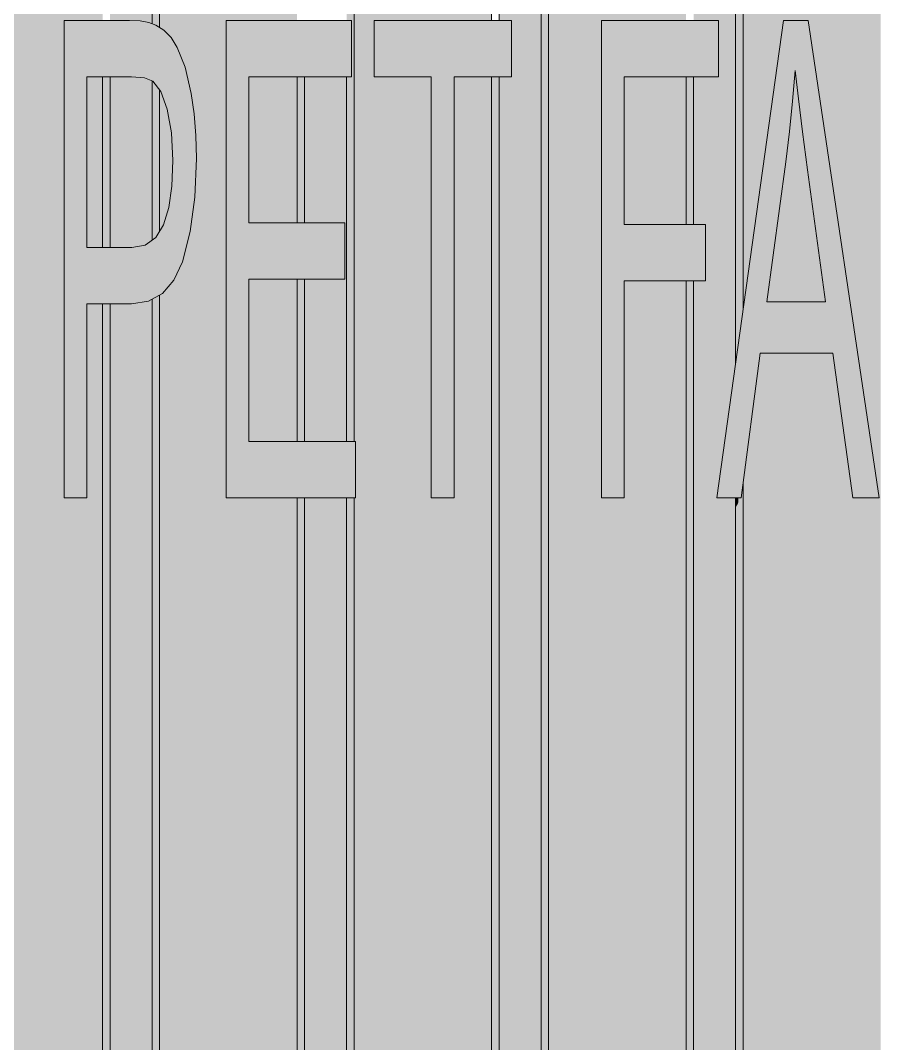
# Model space of a CAD drawing. Header units: millimetres. Extents: x 365175 to 2667127, y -330297 to -162108.
# Drawn here: x 1658614 to 1660382, y -321758 to -319654 of the extents above; entities that cross this region are included whole.
import ezdxf

# ---------------------------------------------------------------- set-up
doc = ezdxf.new("R2010")
doc.units = ezdxf.units.MM
doc.header["$MEASUREMENT"] = 0

# ---------------------------------------------------------------- blocks, each defined once
blk = doc.blocks.new('Élément de coupe_58_1', base_point=(1275690.6, -327096.8))
at = {"linetype": 'Continuous', "lineweight": 0, "true_color": 0x000000}
for points in [[(1658782.3, -318977.5), (1658499.7, -318977.5), (1658499.7, -322096.8), (1658782.3, -322096.8), (1658782.3, -320236.7), (1658750.2, -320236.7), (1658750.2, -320635.8), (1658703.2, -320635.8), (1658703.2, -319653.8), (1658782.3, -319653.8)], [(1658778.1, -319653.8), (1658782.3, -319653.8), (1658782.3, -318977.5), (1658778.1, -319011.7)], [(1658884.2, -318977.5), (1658797.7, -318977.5), (1658797.7, -319653.8), (1658837.7, -319653.8), (1658859.5, -319654.9), (1658877.6, -319658), (1658884.2, -319660.4)], [(1658884.2, -319660.4), (1658891.9, -319663.2), (1658899.7, -319668.1), (1658899.7, -318977.5), (1658884.2, -318977.5)], [(1659182.3, -318977.5), (1658899.7, -318977.5), (1658899.7, -319668.1), (1658908.5, -319673.7), (1658923.2, -319689), (1658936, -319709.1), (1658952, -319749.7), (1658964.6, -319803.9), (1658970.6, -319845.9), (1658974.2, -319890.6), (1658975.4, -319937.9), (1658972.2, -320017.1), (1658962.5, -320087.8), (1658946.4, -320149.9), (1658929, -320187.9), (1658905.8, -320215), (1658899.7, -320218.4), (1658899.7, -322096.8), (1659182.3, -322096.8), (1659182.3, -320635.8), (1659036.2, -320635.8), (1659036.2, -319653.8), (1659182.3, -319653.8)], [(1659178.1, -319653.8), (1659182.3, -319653.8), (1659182.3, -318977.5), (1659178.1, -319011.7)], [(1659284.2, -318977.5), (1659284.2, -319653.8), (1659294.3, -319653.8), (1659294.3, -319769.7), (1659284.2, -319769.7), (1659284.2, -320519.9), (1659299.7, -320519.9), (1659299.7, -318977.5)], [(1659299.7, -318977.5), (1659299.7, -320519.9), (1659302.5, -320519.9), (1659302.5, -320635.8), (1659299.7, -320635.8), (1659299.7, -322096.8), (1659582.3, -322096.8), (1659582.3, -319769.7), (1659505.3, -319769.7), (1659505.3, -320635.8), (1659458.2, -320635.8), (1659458.2, -319769.7), (1659340.7, -319769.7), (1659340.7, -319653.8), (1659582.3, -319653.8), (1659582.3, -318977.5)], [(1659597.7, -319653.8), (1659623.3, -319653.8), (1659623.3, -319769.7), (1659597.7, -319769.7), (1659597.7, -322096.8), (1659684.2, -322096.8), (1659684.2, -318977.5), (1659597.7, -318977.5)], [(1659684.2, -322096.8), (1659699.7, -322096.8), (1659699.7, -318977.5), (1659684.2, -318977.5)], [(1659982.3, -318977.5), (1659699.7, -318977.5), (1659699.7, -322096.8), (1659982.3, -322096.8), (1659982.3, -320189.4), (1659855.2, -320189.4), (1659855.2, -320635.8), (1659808.1, -320635.8), (1659808.1, -319653.8), (1659982.3, -319653.8)], [(1659982.3, -318977.5), (1659978.1, -319011.7), (1659978.1, -319653.8), (1659982.3, -319653.8)], [(1659997.7, -318977.5), (1659997.7, -319653.8), (1660048.7, -319653.8), (1660048.7, -319769.7), (1659997.7, -319769.7), (1659997.7, -320073.5), (1660022.6, -320073.5), (1660022.6, -320189.4), (1659997.7, -320189.4), (1659997.7, -322096.8), (1660084.2, -322096.8), (1660084.2, -320635.8), (1660045.7, -320635.8), (1660084.2, -320359.5), (1660084.2, -318977.5)], [(1660084.2, -320359.5), (1660099.7, -320248.8), (1660099.7, -318977.5), (1660084.2, -318977.5)], [(1660099.7, -318977.5), (1660099.7, -320248.8), (1660182.6, -319653.8), (1660233.6, -319653.8), (1660379.2, -320635.8), (1660325.4, -320635.8), (1660284.2, -320338.2), (1660134.5, -320338.2), (1660099.7, -320604.3), (1660099.7, -322096.8), (1660382.3, -322096.8), (1660382.3, -318977.5)], [(1660337.8, -320179.3), (1660336.4, -320253.5), (1660337.6, -320322.7), (1660340.3, -320373.5), (1660375.7, -320612.3), (1660378.1, -320620.6), (1660378.1, -320628.7), (1660379.2, -320635.8), (1660378.1, -320635.8), (1660378.1, -322096.8), (1660382.3, -322096.8), (1660382.3, -318977.5), (1660378.1, -319011.7), (1660378.1, -319903.8), (1660373.9, -319915.9), (1660357.7, -319985.9), (1660348.4, -320045.5), (1660341.8, -320109.9)], [(1658683.8, -319687.5), (1658636.4, -319770.3), (1658636.4, -320752.2), (1658683.5, -320752.2), (1658730.9, -320669.5), (1658730.9, -320635.8), (1658703.2, -320635.8), (1658703.2, -319687.5)], [(1658972.2, -320017.1), (1658969.5, -320037), (1658969.5, -320752.2), (1659178.1, -320752.2), (1659178.1, -322096.8), (1659182.3, -322096.8), (1659182.3, -320635.8), (1659036.2, -320635.8), (1659036.2, -319687.5), (1659016.9, -319687.5), (1658969.5, -319770.3), (1658969.5, -319838.1), (1658970.6, -319845.9), (1658974.2, -319890.6), (1658975.4, -319937.9)], [(1659321.4, -319687.5), (1659299.7, -319725.3), (1659299.7, -319886.2), (1659391.4, -319886.2), (1659391.4, -320752.2), (1659438.5, -320752.2), (1659486, -320669.5), (1659486, -320635.8), (1659458.2, -320635.8), (1659458.2, -319769.7), (1659340.7, -319769.7), (1659340.7, -319687.5)], [(1659741.4, -320752.2), (1659788.4, -320752.2), (1659835.9, -320669.5), (1659835.9, -320635.8), (1659808.1, -320635.8), (1659808.1, -319687.5), (1659788.8, -319687.5), (1659741.4, -319770.3)], [(1660099.7, -320248.8), (1660177.9, -319687.5), (1660163.3, -319687.5), (1660115.8, -319770.3), (1660099.7, -319886.2)], [(1659294.3, -319769.7), (1659284.2, -319769.7), (1659284.2, -319787.2), (1659288.3, -319780.1), (1659288.3, -319861), (1659299.7, -319886.2), (1659299.7, -319725.3), (1659294.3, -319734.8)], [(1658750.2, -319769.7), (1658750.2, -320120.8), (1658782.3, -320120.8), (1658782.3, -319769.7)], [(1658782.3, -319769.7), (1658750.2, -319769.7), (1658750.2, -319886.2), (1658774.8, -319886.2), (1658778.1, -319886.4), (1658778.1, -320120.8), (1658782.3, -320120.8)], [(1658782.3, -319769.7), (1658782.3, -320120.8), (1658797.7, -320120.8), (1658797.7, -319769.7)], [(1658782.3, -319769.7), (1658782.3, -320120.8), (1658797.7, -320120.8), (1658797.7, -319769.7)], [(1658797.7, -320120.8), (1658842.5, -320120.8), (1658870.1, -320115.6), (1658884.2, -320105.4), (1658884.2, -319777.9), (1658868.7, -319771.9), (1658841.6, -319769.7), (1658797.7, -319769.7)], [(1658841.6, -319769.7), (1658797.7, -319769.7), (1658797.7, -319852.2), (1658821.5, -319854.1), (1658838.5, -319860.7), (1658855.2, -319882.2), (1658868.3, -319918.6), (1658876.8, -319967), (1658879.6, -320024.2), (1658877.5, -320076.6), (1658872, -320114.2), (1658884.2, -320105.4), (1658884.2, -319777.9), (1658868.7, -319771.9)], [(1659083.3, -319769.7), (1659083.3, -320070.1), (1659182.3, -320070.1), (1659182.3, -319769.7)], [(1659083.3, -319769.7), (1659083.3, -319886.2), (1659178.1, -319886.2), (1659178.1, -320070.1), (1659182.3, -320070.1), (1659182.3, -319769.7)], [(1659197.7, -319769.7), (1659182.3, -319769.7), (1659182.3, -320070.1), (1659197.7, -320070.1)], [(1659197.7, -319769.7), (1659182.3, -319769.7), (1659182.3, -320070.1), (1659197.7, -320070.1)], [(1659197.7, -320519.9), (1659284.2, -320519.9), (1659284.2, -319769.7), (1659197.7, -319769.7), (1659197.7, -320070.1), (1659280.8, -320070.1), (1659280.8, -320186), (1659197.7, -320186)], [(1659284.2, -319769.7), (1659197.7, -319769.7), (1659197.7, -319852), (1659247.1, -319852), (1659284.2, -319787.2)], [(1659505.3, -319886.2), (1659556.6, -319886.2), (1659578.1, -319848.5), (1659578.1, -322096.8), (1659582.3, -322096.8), (1659582.3, -319769.7), (1659505.3, -319769.7)], [(1659582.3, -322096.8), (1659597.7, -322096.8), (1659597.7, -319769.7), (1659582.3, -319769.7)], [(1659582.3, -322096.8), (1659597.7, -322096.8), (1659597.7, -319769.7), (1659582.3, -319769.7)], [(1659623.3, -319769.7), (1659597.7, -319769.7), (1659597.7, -319814.4)], [(1659855.2, -320073.5), (1659982.3, -320073.5), (1659982.3, -319769.7), (1659855.2, -319769.7)], [(1659982.3, -319769.7), (1659855.2, -319769.7), (1659855.2, -319886.2), (1659978.1, -319886.2), (1659978.1, -320073.5), (1659982.3, -320073.5)], [(1659997.7, -319769.7), (1659982.3, -319769.7), (1659982.3, -320073.5), (1659997.7, -320073.5)], [(1659997.7, -319769.7), (1659982.3, -319769.7), (1659982.3, -320073.5), (1659997.7, -320073.5)], [(1660048.7, -319769.7), (1659997.7, -319769.7), (1659997.7, -319852), (1660001.6, -319852)], [(1660148.2, -320232.6), (1660269.4, -320232.6), (1660232.2, -319960.7), (1660221.8, -319882.9), (1660213.3, -319814.9), (1660206.8, -319756.7), (1660201.5, -319819.7), (1660195.1, -319882.3), (1660187.5, -319944.6)], [(1660167.4, -320091.7), (1660186.7, -320232.6), (1660269.4, -320232.6), (1660232.2, -319960.7), (1660221.8, -319882.9), (1660213.3, -319814.9), (1660206.8, -319756.7), (1660201.5, -319819.7), (1660195.1, -319882.3), (1660187.5, -319944.6)], [(1658884.2, -319777.9), (1658884.2, -320105.4), (1658891.8, -320100), (1658899.7, -320087), (1658899.7, -319796.5), (1658885.7, -319778.4)], [(1658884.2, -319777.9), (1658884.2, -320105.4), (1658891.8, -320100), (1658899.7, -320087), (1658899.7, -319796.5), (1658885.7, -319778.4)], [(1658899.7, -320087), (1658907.6, -320073.9), (1658918.3, -320038.4), (1658924.7, -319994.4), (1658926.8, -319941.9), (1658924, -319884.7), (1658915.5, -319836.4), (1658902.4, -319800), (1658899.7, -319796.5)], [(1658899.7, -320087), (1658907.6, -320073.9), (1658918.3, -320038.4), (1658924.7, -319994.4), (1658926.8, -319941.9), (1658924, -319884.7), (1658915.5, -319836.4), (1658902.4, -319800), (1658899.7, -319796.5)], [(1660084.2, -320359.5), (1660099.7, -320248.8), (1660099.7, -319886.2), (1660084.2, -320103.3)], [(1660084.2, -320103.3), (1659998.6, -320718), (1660048.4, -320718), (1660084.2, -320655.5), (1660084.2, -320635.8), (1660045.7, -320635.8), (1660084.2, -320359.5)], [(1659083.3, -320186), (1659083.3, -320519.9), (1659182.3, -320519.9), (1659182.3, -320186)], [(1659083.3, -320186), (1659083.3, -320302.4), (1659178.1, -320302.4), (1659178.1, -320519.9), (1659182.3, -320519.9), (1659182.3, -320186)], [(1659182.3, -320519.9), (1659197.7, -320519.9), (1659197.7, -320186), (1659182.3, -320186)], [(1659182.3, -320519.9), (1659197.7, -320519.9), (1659197.7, -320186), (1659182.3, -320186)], [(1659280.8, -320186), (1659197.7, -320186), (1659197.7, -320268.2), (1659233.6, -320268.2)], [(1659855.2, -320189.4), (1659855.2, -320305.8), (1659955.8, -320305.8), (1659978.1, -320266.9), (1659978.1, -322096.8), (1659982.3, -322096.8), (1659982.3, -320189.4)], [(1659997.7, -320189.4), (1659982.3, -320189.4), (1659982.3, -322096.8), (1659997.7, -322096.8)], [(1659997.7, -320189.4), (1659982.3, -320189.4), (1659982.3, -322096.8), (1659997.7, -322096.8)], [(1660022.6, -320189.4), (1659997.7, -320189.4), (1659997.7, -320232.7)], [(1658899.7, -320239), (1658909.7, -320221.6), (1658920.7, -320197.6), (1658905.8, -320215), (1658899.7, -320218.4)], [(1658797.7, -322096.8), (1658884.2, -322096.8), (1658884.2, -320227), (1658876.7, -320231.3), (1658841.8, -320236.7), (1658797.7, -320236.7)], [(1658841.8, -320236.7), (1658797.7, -320236.7), (1658797.7, -320318.5), (1658829.5, -320313.5), (1658858.6, -320297.3), (1658881.8, -320270.1), (1658884.2, -320265.9), (1658884.2, -320227), (1658876.7, -320231.3)], [(1658899.7, -320218.4), (1658884.2, -320227), (1658884.2, -322096.8), (1658899.7, -322096.8)], [(1658899.7, -320218.4), (1658884.2, -320227), (1658884.2, -320265.9), (1658899.7, -320239)], [(1658782.3, -320236.7), (1658750.2, -320236.7), (1658750.2, -320353.1), (1658775, -320353.1), (1658778.1, -320352.6), (1658778.1, -322096.8), (1658782.3, -322096.8)], [(1658797.7, -320236.7), (1658782.3, -320236.7), (1658782.3, -322096.8), (1658797.7, -322096.8)], [(1658797.7, -320236.7), (1658782.3, -320236.7), (1658782.3, -322096.8), (1658797.7, -322096.8)], [(1660134.5, -320338.2), (1660119.3, -320454.6), (1660217.4, -320454.6), (1660258.7, -320752.2), (1660312.4, -320752.2), (1660359.9, -320669.5), (1660354.9, -320635.8), (1660325.4, -320635.8), (1660284.2, -320338.2)], [(1660084.2, -322096.8), (1660099.7, -322096.8), (1660099.7, -320604.3), (1660095.6, -320635.8), (1660084.2, -320635.8)], [(1659197.7, -320635.8), (1659182.3, -320635.8), (1659182.3, -322096.8), (1659197.7, -322096.8)], [(1659197.7, -320635.8), (1659182.3, -320635.8), (1659182.3, -322096.8), (1659197.7, -322096.8)], [(1659197.7, -322096.8), (1659284.2, -322096.8), (1659284.2, -320635.8), (1659197.7, -320635.8)], [(1659284.2, -320635.8), (1659197.7, -320635.8), (1659197.7, -320718), (1659255.3, -320718), (1659284.2, -320667.6)], [(1659284.2, -322096.8), (1659299.7, -322096.8), (1659299.7, -320635.8), (1659284.2, -320635.8)], [(1659292.4, -320635.8), (1659284.2, -320635.8), (1659284.2, -320667.6), (1659292.4, -320653.3)], [(1660090.1, -320635.8), (1660084.2, -320635.8), (1660084.2, -320655.5), (1660089.4, -320646.6)]]:
    blk.add_hatch(color=18, dxfattribs=at).paths.add_polyline_path(points)
at = {"color": 7, "linetype": 'Continuous', "lineweight": 5}
for p, q in [((1658884.2, -319660.4), (1658884.2, -318977.5)), ((1658899.7, -319668.1), (1658899.7, -318977.5)), ((1659299.7, -320519.9), (1659299.7, -318977.5)), ((1659582.3, -319653.8), (1659582.3, -318977.5)), ((1659597.7, -319653.8), (1659597.7, -318977.5)), ((1659684.2, -322096.8), (1659684.2, -318977.5)), ((1659699.7, -322096.8), (1659699.7, -318977.5)), ((1660084.2, -320359.5), (1660084.2, -318977.5)), ((1660099.7, -320248.8), (1660099.7, -318977.5)), ((1658782.3, -320120.8), (1658782.3, -319769.7)), ((1658797.7, -320120.8), (1658797.7, -319769.7)), ((1659182.3, -320070.1), (1659182.3, -319769.7)), ((1659197.7, -320070.1), (1659197.7, -319769.7)), ((1659284.2, -320519.9), (1659284.2, -319769.7)), ((1659582.3, -322096.8), (1659582.3, -319769.7)), ((1659597.7, -322096.8), (1659597.7, -319769.7)), ((1659982.3, -320073.5), (1659982.3, -319769.7)), ((1659997.7, -320073.5), (1659997.7, -319769.7)), ((1658884.2, -320105.4), (1658884.2, -319777.9)), ((1658899.7, -320087), (1658899.7, -319796.5)), ((1659182.3, -320519.9), (1659182.3, -320186)), ((1659197.7, -320519.9), (1659197.7, -320186)), ((1659982.3, -322096.8), (1659982.3, -320189.4)), ((1659997.7, -322096.8), (1659997.7, -320189.4)), ((1658884.2, -322096.8), (1658884.2, -320227)), ((1658899.7, -322096.8), (1658899.7, -320218.4)), ((1658782.3, -322096.8), (1658782.3, -320236.7)), ((1658797.7, -322096.8), (1658797.7, -320236.7)), ((1660099.7, -322096.8), (1660099.7, -320604.3)), ((1659182.3, -322096.8), (1659182.3, -320635.8)), ((1659197.7, -322096.8), (1659197.7, -320635.8)), ((1659284.2, -322096.8), (1659284.2, -320635.8)), ((1659299.7, -322096.8), (1659299.7, -320635.8)), ((1660084.2, -322096.8), (1660084.2, -320635.8))]:
    blk.add_line(p, q, dxfattribs=at)
blk = doc.blocks.new('Élément de coupe_86_1', base_point=(1275690.6, -327096.8))
at = {"linetype": 'Continuous', "lineweight": 0, "true_color": 0x000000}
h = blk.add_hatch(color=18, dxfattribs=at)
h.paths.add_polyline_path([(1658703.2, -320635.8), (1658750.2, -320635.8), (1658750.2, -320236.7), (1658841.8, -320236.7), (1658876.7, -320231.3), (1658905.8, -320215), (1658929, -320187.9), (1658946.4, -320149.9), (1658962.5, -320087.8), (1658972.2, -320017.1), (1658975.4, -319937.9), (1658974.2, -319890.6), (1658970.6, -319845.9), (1658964.6, -319803.9), (1658952, -319749.7), (1658936, -319709.1), (1658923.2, -319689), (1658908.5, -319673.7), (1658891.9, -319663.2), (1658877.6, -319658), (1658859.5, -319654.9), (1658837.7, -319653.8), (1658703.2, -319653.8)])
h.paths.add_polyline_path([(1658750.2, -320120.8), (1658750.2, -319769.7), (1658841.6, -319769.7), (1658868.7, -319771.9), (1658885.7, -319778.4), (1658902.4, -319800), (1658915.5, -319836.4), (1658924, -319884.7), (1658926.8, -319941.9), (1658924.7, -319994.4), (1658918.3, -320038.4), (1658907.6, -320073.9), (1658891.8, -320100), (1658870.1, -320115.6), (1658842.5, -320120.8)], flags=0)
for points in [[(1659036.2, -320635.8), (1659302.5, -320635.8), (1659302.5, -320519.9), (1659083.3, -320519.9), (1659083.3, -320186), (1659280.8, -320186), (1659280.8, -320070.1), (1659083.3, -320070.1), (1659083.3, -319769.7), (1659294.3, -319769.7), (1659294.3, -319653.8), (1659036.2, -319653.8)], [(1659458.2, -320635.8), (1659505.3, -320635.8), (1659505.3, -319769.7), (1659623.3, -319769.7), (1659623.3, -319653.8), (1659340.7, -319653.8), (1659340.7, -319769.7), (1659458.2, -319769.7)], [(1659808.1, -320635.8), (1659855.2, -320635.8), (1659855.2, -320189.4), (1660022.6, -320189.4), (1660022.6, -320073.5), (1659855.2, -320073.5), (1659855.2, -319769.7), (1660048.7, -319769.7), (1660048.7, -319653.8), (1659808.1, -319653.8)]]:
    blk.add_hatch(color=18, dxfattribs=at).paths.add_polyline_path(points)
h = blk.add_hatch(color=18, dxfattribs=at)
h.paths.add_polyline_path([(1660045.7, -320635.8), (1660095.6, -320635.8), (1660134.5, -320338.2), (1660284.2, -320338.2), (1660325.4, -320635.8), (1660379.2, -320635.8), (1660233.6, -319653.8), (1660182.6, -319653.8)])
h.paths.add_polyline_path([(1660148.2, -320232.6), (1660187.5, -319944.6), (1660195.1, -319882.3), (1660201.5, -319819.7), (1660206.8, -319756.7), (1660213.3, -319814.9), (1660221.8, -319882.9), (1660232.2, -319960.7), (1660269.4, -320232.6)], flags=0)
at = {"color": 7, "linetype": 'Continuous', "lineweight": 5}
for p, q in [((1658837.7, -319653.8), (1658703.2, -319653.8)), ((1658703.2, -319653.8), (1658703.2, -320635.8)), ((1658859.5, -319654.9), (1658837.7, -319653.8)), ((1658877.6, -319658), (1658859.5, -319654.9)), ((1658891.9, -319663.2), (1658877.6, -319658)), ((1658908.5, -319673.7), (1658891.9, -319663.2)), ((1659294.3, -319653.8), (1659036.2, -319653.8)), ((1659036.2, -319653.8), (1659036.2, -320635.8)), ((1659294.3, -319769.7), (1659294.3, -319653.8)), ((1659623.3, -319653.8), (1659340.7, -319653.8)), ((1659340.7, -319653.8), (1659340.7, -319769.7)), ((1659623.3, -319769.7), (1659623.3, -319653.8)), ((1660048.7, -319653.8), (1659808.1, -319653.8)), ((1659808.1, -319653.8), (1659808.1, -320635.8)), ((1660182.6, -319653.8), (1660045.7, -320635.8)), ((1660048.7, -319769.7), (1660048.7, -319653.8)), ((1660233.6, -319653.8), (1660182.6, -319653.8)), ((1660379.2, -320635.8), (1660233.6, -319653.8)), ((1658923.2, -319689), (1658908.5, -319673.7)), ((1658936, -319709.1), (1658923.2, -319689)), ((1658952, -319749.7), (1658936, -319709.1)), ((1658964.6, -319803.9), (1658952, -319749.7)), ((1658750.2, -320120.8), (1658750.2, -319769.7)), ((1658750.2, -319769.7), (1658841.6, -319769.7)), ((1658841.6, -319769.7), (1658868.7, -319771.9)), ((1658868.7, -319771.9), (1658885.7, -319778.4)), ((1659083.3, -320070.1), (1659083.3, -319769.7)), ((1659083.3, -319769.7), (1659294.3, -319769.7)), ((1659340.7, -319769.7), (1659458.2, -319769.7)), ((1659458.2, -319769.7), (1659458.2, -320635.8)), ((1659505.3, -320635.8), (1659505.3, -319769.7)), ((1659505.3, -319769.7), (1659623.3, -319769.7)), ((1659855.2, -320073.5), (1659855.2, -319769.7)), ((1659855.2, -319769.7), (1660048.7, -319769.7)), ((1660201.5, -319819.7), (1660206.8, -319756.7)), ((1660206.8, -319756.7), (1660213.3, -319814.9)), ((1658885.7, -319778.4), (1658902.4, -319800)), ((1658902.4, -319800), (1658915.5, -319836.4)), ((1658970.6, -319845.9), (1658964.6, -319803.9)), ((1660195.1, -319882.3), (1660201.5, -319819.7)), ((1660213.3, -319814.9), (1660221.8, -319882.9)), ((1658915.5, -319836.4), (1658924, -319884.7)), ((1658974.2, -319890.6), (1658970.6, -319845.9)), ((1658924, -319884.7), (1658926.8, -319941.9)), ((1658975.4, -319937.9), (1658974.2, -319890.6)), ((1660187.5, -319944.6), (1660195.1, -319882.3)), ((1660221.8, -319882.9), (1660232.2, -319960.7)), ((1658972.2, -320017.1), (1658975.4, -319937.9)), ((1658926.8, -319941.9), (1658924.7, -319994.4)), ((1660148.2, -320232.6), (1660187.5, -319944.6)), ((1660232.2, -319960.7), (1660269.4, -320232.6)), ((1658924.7, -319994.4), (1658918.3, -320038.4)), ((1658962.5, -320087.8), (1658972.2, -320017.1)), ((1658918.3, -320038.4), (1658907.6, -320073.9)), ((1658907.6, -320073.9), (1658891.8, -320100)), ((1658946.4, -320149.9), (1658962.5, -320087.8)), ((1659280.8, -320070.1), (1659083.3, -320070.1)), ((1659280.8, -320186), (1659280.8, -320070.1)), ((1660022.6, -320073.5), (1659855.2, -320073.5)), ((1660022.6, -320189.4), (1660022.6, -320073.5)), ((1658891.8, -320100), (1658870.1, -320115.6)), ((1658842.5, -320120.8), (1658750.2, -320120.8)), ((1658870.1, -320115.6), (1658842.5, -320120.8)), ((1658929, -320187.9), (1658946.4, -320149.9)), ((1658905.8, -320215), (1658929, -320187.9)), ((1659083.3, -320519.9), (1659083.3, -320186)), ((1659083.3, -320186), (1659280.8, -320186)), ((1659855.2, -320635.8), (1659855.2, -320189.4)), ((1659855.2, -320189.4), (1660022.6, -320189.4)), ((1658841.8, -320236.7), (1658876.7, -320231.3)), ((1658876.7, -320231.3), (1658905.8, -320215)), ((1660269.4, -320232.6), (1660148.2, -320232.6)), ((1658750.2, -320635.8), (1658750.2, -320236.7)), ((1658750.2, -320236.7), (1658841.8, -320236.7)), ((1660095.6, -320635.8), (1660134.5, -320338.2)), ((1660134.5, -320338.2), (1660284.2, -320338.2)), ((1660284.2, -320338.2), (1660325.4, -320635.8)), ((1659302.5, -320519.9), (1659083.3, -320519.9)), ((1659302.5, -320635.8), (1659302.5, -320519.9)), ((1658703.2, -320635.8), (1658750.2, -320635.8)), ((1659036.2, -320635.8), (1659302.5, -320635.8)), ((1659458.2, -320635.8), (1659505.3, -320635.8)), ((1659808.1, -320635.8), (1659855.2, -320635.8)), ((1660045.7, -320635.8), (1660095.6, -320635.8)), ((1660325.4, -320635.8), (1660379.2, -320635.8))]:
    blk.add_line(p, q, dxfattribs=at)

msp = doc.modelspace()

# ---------------------------------------------------------------- block references
at = {"lineweight": 0}
for name in ['Élément de coupe_58_1', 'Élément de coupe_86_1']:
    msp.add_blockref(name, (1275690.645, -327096.824), dxfattribs=at)

doc.saveas('drawing.dxf')
